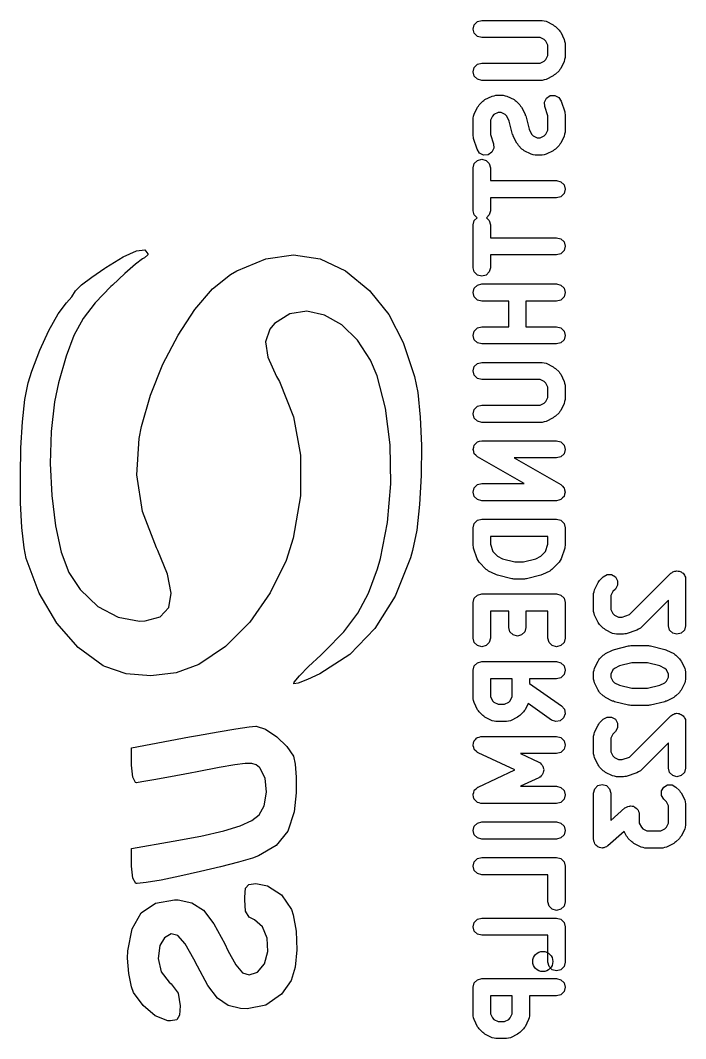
# Model space of a CAD drawing. Extents: x -1.35 to 1.47, y -0.86 to 0.86.
# Drawn here: x 1.013 to 1.468, y -0.226 to 0.471 of the extents above; entities that cross this region are included whole.
import ezdxf

# ---------------------------------------------------------------- set-up
doc = ezdxf.new("R2010")
doc.units = 0
doc.header["$MEASUREMENT"] = 0
doc.layers.add('BLACK', color=7, linetype='CONTINUOUS')

msp = doc.modelspace()

# ---------------------------------------------------------------- linework, layer by layer
at = {"layer": 'BLACK', "linetype": 'CONTINUOUS'}
for p, q in [((1.32241, 0.46475), (1.3232, 0.46771)), ((1.3232, 0.46771), (1.32537, 0.46987)), ((1.32537, 0.46987), (1.32832, 0.47066)), ((1.32832, 0.47066), (1.36975, 0.47066)), ((1.36975, 0.47066), (1.37106, 0.47031)), ((1.37106, 0.47031), (1.37239, 0.47004)), ((1.37239, 0.47004), (1.37727, 0.4676)), ((1.37727, 0.4676), (1.37798, 0.46697)), ((1.37798, 0.46697), (1.3788, 0.46649)), ((1.3232, 0.4618), (1.32241, 0.46475)), ((1.32537, 0.45964), (1.3232, 0.4618)), ((1.3788, 0.46649), (1.38124, 0.46406)), ((1.38124, 0.46406), (1.38171, 0.46323)), ((1.38171, 0.46323), (1.38235, 0.46252)), ((1.38235, 0.46252), (1.38478, 0.45765)), ((1.32832, 0.45885), (1.32537, 0.45964)), ((1.36836, 0.45885), (1.32832, 0.45885)), ((1.37113, 0.45746), (1.36836, 0.45885)), ((1.37221, 0.45638), (1.37113, 0.45746)), ((1.37359, 0.45361), (1.37221, 0.45638)), ((1.37359, 0.44665), (1.37359, 0.45361)), ((1.38478, 0.45765), (1.38505, 0.45632)), ((1.38505, 0.45632), (1.38541, 0.45501)), ((1.38541, 0.45501), (1.38541, 0.44526)), ((1.37221, 0.44388), (1.37359, 0.44665)), ((1.3232, 0.43846), (1.32537, 0.44062)), ((1.32537, 0.44062), (1.32832, 0.44141)), ((1.32832, 0.44141), (1.36836, 0.44141)), ((1.36836, 0.44141), (1.37113, 0.4428)), ((1.37113, 0.4428), (1.37221, 0.44388)), ((1.38478, 0.44262), (1.38235, 0.43774)), ((1.38505, 0.44394), (1.38478, 0.44262)), ((1.38541, 0.44526), (1.38505, 0.44394)), ((1.32241, 0.43551), (1.3232, 0.43846)), ((1.3232, 0.43256), (1.32241, 0.43551)), ((1.32537, 0.43039), (1.3232, 0.43256)), ((1.37727, 0.43266), (1.37239, 0.43023)), ((1.37798, 0.43329), (1.37727, 0.43266)), ((1.3788, 0.43377), (1.37798, 0.43329)), ((1.38124, 0.43621), (1.3788, 0.43377)), ((1.38171, 0.43703), (1.38124, 0.43621)), ((1.38235, 0.43774), (1.38171, 0.43703)), ((1.32832, 0.4296), (1.32537, 0.43039)), ((1.36975, 0.4296), (1.32832, 0.4296)), ((1.37106, 0.42995), (1.36975, 0.4296)), ((1.37239, 0.43023), (1.37106, 0.42995)), ((1.33055, 0.41642), (1.33543, 0.41885)), ((1.33543, 0.41885), (1.33676, 0.41913)), ((1.33676, 0.41913), (1.33807, 0.41948)), ((1.33807, 0.41948), (1.34294, 0.41948)), ((1.34294, 0.41948), (1.34425, 0.41913)), ((1.34425, 0.41913), (1.34558, 0.41885)), ((1.34558, 0.41885), (1.35046, 0.41642)), ((1.37264, 0.41749), (1.3752, 0.41918)), ((1.3752, 0.41918), (1.37825, 0.41936)), ((1.37825, 0.41936), (1.38098, 0.41799)), ((1.32304, 0.40647), (1.32547, 0.41134)), ((1.32547, 0.41134), (1.32611, 0.41205)), ((1.32611, 0.41205), (1.32658, 0.41287)), ((1.32658, 0.41287), (1.32902, 0.41531)), ((1.32902, 0.41531), (1.32984, 0.41579)), ((1.32984, 0.41579), (1.33055, 0.41642)), ((1.35046, 0.41642), (1.35117, 0.41579)), ((1.35117, 0.41579), (1.35199, 0.41531)), ((1.35199, 0.41531), (1.35443, 0.41287)), ((1.35443, 0.41287), (1.35491, 0.41205)), ((1.35491, 0.41205), (1.35554, 0.41134)), ((1.35554, 0.41134), (1.35797, 0.40647)), ((1.37128, 0.41476), (1.37264, 0.41749)), ((1.37146, 0.41171), (1.37128, 0.41476)), ((1.37359, 0.4053), (1.37146, 0.41171)), ((1.38098, 0.41799), (1.38267, 0.41544)), ((1.38267, 0.41544), (1.3851, 0.40813)), ((1.32241, 0.40382), (1.32276, 0.40514)), ((1.32276, 0.40514), (1.32304, 0.40647)), ((1.33561, 0.4052), (1.33422, 0.40243)), ((1.33669, 0.40628), (1.33561, 0.4052)), ((1.33946, 0.40767), (1.33669, 0.40628)), ((1.34155, 0.40767), (1.33946, 0.40767)), ((1.34432, 0.40628), (1.34155, 0.40767)), ((1.3454, 0.4052), (1.34432, 0.40628)), ((1.34712, 0.40176), (1.3454, 0.4052)), ((1.35797, 0.40647), (1.3581, 0.40583)), ((1.3581, 0.40583), (1.35842, 0.40526)), ((1.35842, 0.40526), (1.3607, 0.39614)), ((1.37359, 0.39547), (1.37359, 0.4053)), ((1.3851, 0.40813), (1.38516, 0.40718)), ((1.38516, 0.40718), (1.38541, 0.40626)), ((1.38541, 0.40626), (1.38541, 0.39408)), ((1.32241, 0.39164), (1.32241, 0.40382)), ((1.33422, 0.40243), (1.33422, 0.3926)), ((1.3494, 0.39264), (1.34712, 0.40176)), ((1.32266, 0.39072), (1.32241, 0.39164)), ((1.32272, 0.38977), (1.32266, 0.39072)), ((1.33422, 0.3926), (1.33636, 0.38619)), ((1.34972, 0.39207), (1.3494, 0.39264)), ((1.34985, 0.39143), (1.34972, 0.39207)), ((1.35228, 0.38656), (1.34985, 0.39143)), ((1.3607, 0.39614), (1.36242, 0.3927)), ((1.36242, 0.3927), (1.3635, 0.39162)), ((1.3635, 0.39162), (1.36627, 0.39023)), ((1.36627, 0.39023), (1.36836, 0.39023)), ((1.36836, 0.39023), (1.37113, 0.39162)), ((1.37113, 0.39162), (1.37221, 0.3927)), ((1.37221, 0.3927), (1.37359, 0.39547)), ((1.38478, 0.39143), (1.38235, 0.38656)), ((1.38505, 0.39276), (1.38478, 0.39143)), ((1.38541, 0.39408), (1.38505, 0.39276)), ((1.32515, 0.38246), (1.32272, 0.38977)), ((1.33636, 0.38619), (1.33654, 0.38314)), ((1.35291, 0.38585), (1.35228, 0.38656)), ((1.35339, 0.38503), (1.35291, 0.38585)), ((1.35583, 0.38259), (1.35339, 0.38503)), ((1.38124, 0.38503), (1.3788, 0.38259)), ((1.38171, 0.38585), (1.38124, 0.38503)), ((1.38235, 0.38656), (1.38171, 0.38585)), ((1.32684, 0.37991), (1.32515, 0.38246)), ((1.32957, 0.37854), (1.32684, 0.37991)), ((1.33262, 0.37872), (1.32957, 0.37854)), ((1.33517, 0.38041), (1.33262, 0.37872)), ((1.33654, 0.38314), (1.33517, 0.38041)), ((1.35665, 0.38211), (1.35583, 0.38259)), ((1.35736, 0.38148), (1.35665, 0.38211)), ((1.36224, 0.37905), (1.35736, 0.38148)), ((1.36357, 0.37877), (1.36224, 0.37905)), ((1.36488, 0.37842), (1.36357, 0.37877)), ((1.36975, 0.37842), (1.36488, 0.37842)), ((1.37106, 0.37877), (1.36975, 0.37842)), ((1.37239, 0.37905), (1.37106, 0.37877)), ((1.37727, 0.38148), (1.37239, 0.37905)), ((1.37798, 0.38211), (1.37727, 0.38148)), ((1.3788, 0.38259), (1.37798, 0.38211)), ((1.32241, 0.3697), (1.3232, 0.37266)), ((1.32241, 0.34046), (1.32241, 0.3697)), ((1.3232, 0.37266), (1.32537, 0.37482)), ((1.32537, 0.37482), (1.32832, 0.37561)), ((1.32832, 0.37561), (1.33127, 0.37482)), ((1.33127, 0.37482), (1.33343, 0.37266)), ((1.33343, 0.37266), (1.33422, 0.3697)), ((1.33422, 0.3697), (1.33422, 0.36099)), ((1.33422, 0.36099), (1.3795, 0.36099)), ((1.3795, 0.36099), (1.38245, 0.36019)), ((1.38245, 0.36019), (1.38461, 0.35803)), ((1.38461, 0.35803), (1.38541, 0.35508)), ((1.3795, 0.34918), (1.33422, 0.34918)), ((1.33422, 0.34918), (1.33422, 0.34046)), ((1.38245, 0.34997), (1.3795, 0.34918)), ((1.38461, 0.35213), (1.38245, 0.34997)), ((1.38541, 0.35508), (1.38461, 0.35213)), ((1.3232, 0.3375), (1.32241, 0.34046)), ((1.32513, 0.33558), (1.3232, 0.3375)), ((1.3232, 0.33366), (1.32513, 0.33558)), ((1.33343, 0.3375), (1.33151, 0.33558)), ((1.33151, 0.33558), (1.33343, 0.33366)), ((1.33422, 0.34046), (1.33343, 0.3375)), ((1.32241, 0.33071), (1.3232, 0.33366)), ((1.32241, 0.30146), (1.32241, 0.33071)), ((1.33343, 0.33366), (1.33422, 0.33071)), ((1.33422, 0.33071), (1.33422, 0.32199)), ((1.33422, 0.32199), (1.3795, 0.32199)), ((1.3795, 0.32199), (1.38245, 0.3212)), ((1.38245, 0.3212), (1.38461, 0.31904)), ((1.0921, 0.31288), (1.09786, 0.31365)), ((1.09786, 0.31365), (1.09988, 0.31098)), ((1.38461, 0.31904), (1.38541, 0.31609)), ((1.38541, 0.31609), (1.38461, 0.31313)), ((1.07117, 0.30163), (1.08305, 0.30883)), ((1.08305, 0.30883), (1.0921, 0.31288)), ((1.09622, 0.30752), (1.09141, 0.30378)), ((1.09757, 0.30822), (1.09622, 0.30752)), ((1.09982, 0.31033), (1.09757, 0.30822)), ((1.09988, 0.31098), (1.09982, 0.31033)), ((1.16084, 0.29927), (1.18059, 0.30745)), ((1.18059, 0.30745), (1.1996, 0.31017)), ((1.1996, 0.31017), (1.21782, 0.30741)), ((1.21782, 0.30741), (1.23522, 0.2992)), ((1.3795, 0.31018), (1.33422, 0.31018)), ((1.33422, 0.31018), (1.33422, 0.30146)), ((1.38245, 0.31097), (1.3795, 0.31018)), ((1.38461, 0.31313), (1.38245, 0.31097)), ((1.06153, 0.29493), (1.0704, 0.30112)), ((1.0704, 0.30112), (1.07117, 0.30163)), ((1.09141, 0.30378), (1.08422, 0.29752)), ((1.3232, 0.29851), (1.32241, 0.30146)), ((1.33422, 0.30146), (1.33343, 0.29851)), ((1.05462, 0.28963), (1.06153, 0.29493)), ((1.08422, 0.29752), (1.07563, 0.28957)), ((1.14424, 0.28701), (1.15643, 0.29675)), ((1.15643, 0.29675), (1.16084, 0.29927)), ((1.23522, 0.2992), (1.25178, 0.28553)), ((1.32537, 0.29635), (1.3232, 0.29851)), ((1.32832, 0.29556), (1.32537, 0.29635)), ((1.33127, 0.29635), (1.32832, 0.29556)), ((1.33343, 0.29851), (1.33127, 0.29635)), ((1.0505, 0.28558), (1.05085, 0.28613)), ((1.05085, 0.28613), (1.05462, 0.28963)), ((1.07451, 0.28851), (1.0638, 0.27743)), ((1.07563, 0.28957), (1.07451, 0.28851)), ((1.13209, 0.27282), (1.14424, 0.28701)), ((1.32241, 0.2844), (1.3232, 0.28736)), ((1.3232, 0.28736), (1.32537, 0.28952)), ((1.32537, 0.28952), (1.32832, 0.29031)), ((1.32832, 0.29031), (1.3795, 0.29031)), ((1.3795, 0.29031), (1.38245, 0.28952)), ((1.38245, 0.28952), (1.38461, 0.28736)), ((1.38461, 0.28736), (1.38541, 0.2844)), ((1.0442, 0.2774), (1.04789, 0.28155)), ((1.04789, 0.28155), (1.0505, 0.28558)), ((1.25178, 0.28553), (1.25229, 0.28501)), ((1.25229, 0.28501), (1.26474, 0.26934)), ((1.3232, 0.28145), (1.32241, 0.2844)), ((1.32537, 0.27929), (1.3232, 0.28145)), ((1.32832, 0.2785), (1.32537, 0.27929)), ((1.38245, 0.27929), (1.3795, 0.2785)), ((1.38461, 0.28145), (1.38245, 0.27929)), ((1.38541, 0.2844), (1.38461, 0.28145)), ((1.03851, 0.26987), (1.0442, 0.2774)), ((1.0638, 0.27743), (1.05568, 0.26678)), ((1.12055, 0.25524), (1.13209, 0.27282)), ((1.20874, 0.27173), (1.19712, 0.26994)), ((1.2208, 0.26907), (1.20874, 0.27173)), ((1.34679, 0.2785), (1.32832, 0.2785)), ((1.34679, 0.26106), (1.34679, 0.2785)), ((1.3795, 0.2785), (1.3586, 0.2785)), ((1.3586, 0.2785), (1.3586, 0.26106)), ((1.03217, 0.25854), (1.03851, 0.26987)), ((1.05568, 0.26678), (1.04934, 0.25507)), ((1.19712, 0.26994), (1.18666, 0.26334)), ((1.23256, 0.26234), (1.2208, 0.26907)), ((1.26474, 0.26934), (1.2746, 0.25037)), ((1.02592, 0.24497), (1.03217, 0.25854)), ((1.1833, 0.2594), (1.18039, 0.25082)), ((1.18666, 0.26334), (1.1833, 0.2594)), ((1.24329, 0.25191), (1.23256, 0.26234)), ((1.32241, 0.25516), (1.3232, 0.25811)), ((1.3232, 0.25811), (1.32537, 0.26027)), ((1.32537, 0.26027), (1.32832, 0.26106)), ((1.32832, 0.26106), (1.34679, 0.26106)), ((1.3586, 0.26106), (1.3795, 0.26106)), ((1.3795, 0.26106), (1.38245, 0.26027)), ((1.38245, 0.26027), (1.38461, 0.25811)), ((1.38461, 0.25811), (1.38541, 0.25516)), ((1.04934, 0.25507), (1.04395, 0.24083)), ((1.11022, 0.23534), (1.12055, 0.25524)), ((1.18039, 0.25082), (1.18196, 0.24023)), ((1.25226, 0.23815), (1.24329, 0.25191)), ((1.3232, 0.2522), (1.32241, 0.25516)), ((1.32537, 0.25004), (1.3232, 0.2522)), ((1.38461, 0.2522), (1.38245, 0.25004)), ((1.38541, 0.25516), (1.38461, 0.2522)), ((1.0205, 0.23071), (1.02592, 0.24497)), ((1.2746, 0.25037), (1.2824, 0.22711)), ((1.32832, 0.24925), (1.32537, 0.25004)), ((1.35269, 0.24925), (1.32832, 0.24925)), ((1.3795, 0.24925), (1.35269, 0.24925)), ((1.38245, 0.25004), (1.3795, 0.24925)), ((1.04395, 0.24083), (1.03871, 0.22258)), ((1.18196, 0.24023), (1.18802, 0.22706)), ((1.25689, 0.22738), (1.25226, 0.23815)), ((1.01799, 0.22258), (1.0205, 0.23071)), ((1.10168, 0.21416), (1.11022, 0.23534)), ((1.32241, 0.23078), (1.3232, 0.23374)), ((1.3232, 0.22783), (1.32241, 0.23078)), ((1.3232, 0.23374), (1.32537, 0.2359)), ((1.32537, 0.2359), (1.32832, 0.23669)), ((1.32832, 0.23669), (1.36975, 0.23669)), ((1.36975, 0.23669), (1.37106, 0.23634)), ((1.37106, 0.23634), (1.37239, 0.23607)), ((1.37239, 0.23607), (1.37727, 0.23363)), ((1.37727, 0.23363), (1.37798, 0.233)), ((1.37798, 0.233), (1.3788, 0.23252)), ((1.3788, 0.23252), (1.38124, 0.23009)), ((1.38124, 0.23009), (1.38171, 0.22926)), ((1.18802, 0.22706), (1.18992, 0.22359)), ((1.18992, 0.22359), (1.19955, 0.19944)), ((1.26257, 0.20536), (1.25689, 0.22738)), ((1.2824, 0.22711), (1.28457, 0.21601)), ((1.32537, 0.22567), (1.3232, 0.22783)), ((1.32832, 0.22488), (1.32537, 0.22567)), ((1.36836, 0.22488), (1.32832, 0.22488)), ((1.37113, 0.22349), (1.36836, 0.22488)), ((1.37221, 0.22241), (1.37113, 0.22349)), ((1.38171, 0.22926), (1.38235, 0.22855)), ((1.38235, 0.22855), (1.38478, 0.22368)), ((1.38478, 0.22368), (1.38505, 0.22235)), ((1.01578, 0.21118), (1.01799, 0.22258)), ((1.03871, 0.22258), (1.03604, 0.20977)), ((1.28457, 0.21601), (1.28626, 0.19913)), ((1.37359, 0.21964), (1.37221, 0.22241)), ((1.37359, 0.21268), (1.37359, 0.21964)), ((1.38505, 0.22235), (1.38541, 0.22104)), ((1.38541, 0.22104), (1.38541, 0.21129)), ((1.01416, 0.19589), (1.01578, 0.21118)), ((1.03604, 0.20977), (1.03376, 0.1894)), ((1.09553, 0.19276), (1.10168, 0.21416)), ((1.37113, 0.20883), (1.37221, 0.20991)), ((1.37221, 0.20991), (1.37359, 0.21268)), ((1.38505, 0.20997), (1.38478, 0.20864)), ((1.38541, 0.21129), (1.38505, 0.20997)), ((1.26564, 0.18017), (1.26257, 0.20536)), ((1.32241, 0.20154), (1.3232, 0.20449)), ((1.3232, 0.20449), (1.32537, 0.20665)), ((1.32537, 0.20665), (1.32832, 0.20744)), ((1.32832, 0.20744), (1.36836, 0.20744)), ((1.36836, 0.20744), (1.37113, 0.20883)), ((1.38124, 0.20224), (1.3788, 0.1998)), ((1.38171, 0.20306), (1.38124, 0.20224)), ((1.38235, 0.20377), (1.38171, 0.20306)), ((1.38478, 0.20864), (1.38235, 0.20377)), ((1.01313, 0.1781), (1.01416, 0.19589)), ((1.19955, 0.19944), (1.20438, 0.17313)), ((1.28626, 0.19913), (1.28703, 0.1797)), ((1.3232, 0.19859), (1.32241, 0.20154)), ((1.32537, 0.19642), (1.3232, 0.19859)), ((1.32832, 0.19563), (1.32537, 0.19642)), ((1.36975, 0.19563), (1.32832, 0.19563)), ((1.37106, 0.19598), (1.36975, 0.19563)), ((1.37239, 0.19626), (1.37106, 0.19598)), ((1.37727, 0.19869), (1.37239, 0.19626)), ((1.37798, 0.19932), (1.37727, 0.19869)), ((1.3788, 0.1998), (1.37798, 0.19932)), ((1.03376, 0.1894), (1.03316, 0.16756)), ((1.0939, 0.18457), (1.09553, 0.19276)), ((1.09236, 0.15963), (1.0939, 0.18457)), ((1.3232, 0.18012), (1.32428, 0.18119)), ((1.32428, 0.18119), (1.32534, 0.18227)), ((1.32534, 0.18227), (1.32536, 0.18227)), ((1.32536, 0.18227), (1.32537, 0.18228)), ((1.32537, 0.18228), (1.32683, 0.18267)), ((1.32683, 0.18267), (1.32829, 0.18307)), ((1.32829, 0.18307), (1.32831, 0.18307)), ((1.32831, 0.18307), (1.32832, 0.18307)), ((1.32832, 0.18307), (1.3795, 0.18307)), ((1.3795, 0.18307), (1.38245, 0.18228)), ((1.38245, 0.18228), (1.38461, 0.18012)), ((1.01271, 0.15921), (1.01313, 0.1781)), ((1.26609, 0.15349), (1.26564, 0.18017)), ((1.28703, 0.1797), (1.28687, 0.1593)), ((1.32241, 0.17716), (1.32281, 0.17863)), ((1.32242, 0.17715), (1.32241, 0.17716)), ((1.32241, 0.17714), (1.32242, 0.17715)), ((1.32281, 0.17567), (1.32241, 0.17714)), ((1.32281, 0.17863), (1.32319, 0.1801)), ((1.3232, 0.17421), (1.32281, 0.17567)), ((1.32319, 0.1801), (1.3232, 0.1801)), ((1.3232, 0.1801), (1.3232, 0.18012)), ((1.32321, 0.1742), (1.3232, 0.17421)), ((1.32322, 0.17419), (1.32321, 0.1742)), ((1.32429, 0.17312), (1.32322, 0.17419)), ((1.38461, 0.17421), (1.38245, 0.17205)), ((1.38461, 0.18012), (1.38541, 0.17716)), ((1.38541, 0.17716), (1.38461, 0.17421)), ((1.03316, 0.16756), (1.03415, 0.14562)), ((1.20438, 0.17313), (1.20434, 0.14525)), ((1.32537, 0.17205), (1.32429, 0.17312)), ((1.32538, 0.17205), (1.32537, 0.17205)), ((1.32539, 0.17204), (1.32538, 0.17205)), ((1.35726, 0.15382), (1.32539, 0.17204)), ((1.3795, 0.17126), (1.35056, 0.17126)), ((1.35056, 0.17126), (1.38243, 0.15305)), ((1.38245, 0.17205), (1.3795, 0.17126)), ((1.01291, 0.1406), (1.01271, 0.15921)), ((1.09632, 0.13472), (1.09236, 0.15963)), ((1.26391, 0.12703), (1.26609, 0.15349)), ((1.28687, 0.1593), (1.28581, 0.13949)), ((1.32537, 0.15303), (1.32832, 0.15382)), ((1.32832, 0.15382), (1.35726, 0.15382)), ((1.32241, 0.14792), (1.3232, 0.15087)), ((1.3232, 0.14497), (1.32241, 0.14792)), ((1.3232, 0.15087), (1.32537, 0.15303)), ((1.38243, 0.15305), (1.38244, 0.15304)), ((1.38244, 0.15304), (1.38245, 0.15303)), ((1.38245, 0.15303), (1.38352, 0.15196)), ((1.38352, 0.15196), (1.3846, 0.1509)), ((1.3846, 0.1509), (1.3846, 0.15088)), ((1.3846, 0.15088), (1.38461, 0.15087)), ((1.38461, 0.15087), (1.38501, 0.1494)), ((1.38501, 0.14645), (1.38463, 0.14499)), ((1.38501, 0.1494), (1.38541, 0.14794)), ((1.38541, 0.14792), (1.38501, 0.14645)), ((1.38541, 0.14794), (1.3854, 0.14793)), ((1.3854, 0.14793), (1.38541, 0.14792)), ((1.01375, 0.12367), (1.01291, 0.1406)), ((1.03415, 0.14562), (1.03667, 0.12494)), ((1.20434, 0.14525), (1.19938, 0.11642)), ((1.28581, 0.13949), (1.28388, 0.12185)), ((1.32537, 0.1428), (1.3232, 0.14497)), ((1.32832, 0.14201), (1.32537, 0.1428)), ((1.3795, 0.14201), (1.32832, 0.14201)), ((1.37951, 0.14202), (1.3795, 0.14201)), ((1.37953, 0.14201), (1.37951, 0.14202)), ((1.38098, 0.14241), (1.37953, 0.14201)), ((1.38245, 0.1428), (1.38098, 0.14241)), ((1.38246, 0.14281), (1.38245, 0.1428)), ((1.38248, 0.14282), (1.38246, 0.14281)), ((1.38354, 0.14389), (1.38248, 0.14282)), ((1.38461, 0.14497), (1.38354, 0.14389)), ((1.38462, 0.14498), (1.38461, 0.14497)), ((1.38463, 0.14499), (1.38462, 0.14498)), ((1.10578, 0.10979), (1.09632, 0.13472)), ((1.25911, 0.10246), (1.26391, 0.12703)), ((1.32241, 0.12355), (1.3232, 0.1265)), ((1.3232, 0.1265), (1.32537, 0.12866)), ((1.32537, 0.12866), (1.32832, 0.12945)), ((1.32832, 0.12945), (1.3795, 0.12945)), ((1.3795, 0.12945), (1.38245, 0.12866)), ((1.38245, 0.12866), (1.38461, 0.1265)), ((1.38461, 0.1265), (1.38541, 0.12355)), ((1.01524, 0.10981), (1.01375, 0.12367)), ((1.03667, 0.12494), (1.04063, 0.10689)), ((1.28388, 0.12185), (1.28107, 0.10794)), ((1.32241, 0.11136), (1.32241, 0.12355)), ((1.38541, 0.12355), (1.38541, 0.11136)), ((1.19938, 0.11642), (1.19447, 0.10115)), ((1.37359, 0.11764), (1.33422, 0.11764)), ((1.33422, 0.11764), (1.33422, 0.11232)), ((1.33422, 0.11232), (1.33592, 0.10724)), ((1.3719, 0.10724), (1.37359, 0.11232)), ((1.37359, 0.11232), (1.37359, 0.11764)), ((1.01676, 0.10242), (1.01524, 0.10981)), ((1.04063, 0.10689), (1.04596, 0.09285)), ((1.1067, 0.10794), (1.10578, 0.10979)), ((1.11347, 0.09182), (1.1067, 0.10794)), ((1.28107, 0.10794), (1.27962, 0.10301)), ((1.32266, 0.11044), (1.32241, 0.11136)), ((1.32272, 0.10949), (1.32266, 0.11044)), ((1.32515, 0.10218), (1.32272, 0.10949)), ((1.33592, 0.10724), (1.33913, 0.10403)), ((1.36869, 0.10403), (1.3719, 0.10724)), ((1.3851, 0.10949), (1.38267, 0.10218)), ((1.38516, 0.11044), (1.3851, 0.10949)), ((1.38541, 0.11136), (1.38516, 0.11044)), ((1.02556, 0.07886), (1.01676, 0.10242)), ((1.19447, 0.10115), (1.18369, 0.07895)), ((1.25709, 0.09551), (1.25911, 0.10246)), ((1.27962, 0.10301), (1.26914, 0.07662)), ((1.3259, 0.10105), (1.32515, 0.10218)), ((1.32658, 0.09987), (1.3259, 0.10105)), ((1.33145, 0.095), (1.32658, 0.09987)), ((1.33913, 0.10403), (1.34257, 0.10231)), ((1.34257, 0.10231), (1.35098, 0.10021)), ((1.35098, 0.10021), (1.35684, 0.10021)), ((1.35684, 0.10021), (1.36525, 0.10231)), ((1.36525, 0.10231), (1.36869, 0.10403)), ((1.38124, 0.09987), (1.37636, 0.095)), ((1.38192, 0.10105), (1.38124, 0.09987)), ((1.38267, 0.10218), (1.38192, 0.10105)), ((1.04596, 0.09285), (1.05355, 0.08123)), ((1.11596, 0.07882), (1.11347, 0.09182)), ((1.25096, 0.0788), (1.25709, 0.09551)), ((1.33228, 0.09452), (1.33145, 0.095)), ((1.33299, 0.09389), (1.33228, 0.09452)), ((1.33786, 0.09146), (1.33299, 0.09389)), ((1.3385, 0.09133), (1.33786, 0.09146)), ((1.33907, 0.09101), (1.3385, 0.09133)), ((1.34882, 0.08857), (1.33907, 0.09101)), ((1.36875, 0.09101), (1.359, 0.08857)), ((1.36932, 0.09133), (1.36875, 0.09101)), ((1.36996, 0.09146), (1.36932, 0.09133)), ((1.37483, 0.09389), (1.36996, 0.09146)), ((1.37554, 0.09452), (1.37483, 0.09389)), ((1.37636, 0.095), (1.37554, 0.09452)), ((1.41142, 0.08995), (1.41407, 0.09147)), ((1.41407, 0.09147), (1.41712, 0.09147)), ((1.41712, 0.09147), (1.41977, 0.08995)), ((1.42947, 0.06412), (1.45773, 0.09238)), ((1.45773, 0.09238), (1.4584, 0.09277)), ((1.4584, 0.09277), (1.45895, 0.09332)), ((1.45895, 0.09332), (1.4597, 0.09352)), ((1.4597, 0.09352), (1.46037, 0.09391)), ((1.46037, 0.09391), (1.46115, 0.09391)), ((1.46115, 0.09391), (1.4619, 0.09411)), ((1.4619, 0.09411), (1.46265, 0.09391)), ((1.46265, 0.09391), (1.46343, 0.09391)), ((1.46343, 0.09391), (1.4641, 0.09352)), ((1.4641, 0.09352), (1.46485, 0.09332)), ((1.46485, 0.09332), (1.4654, 0.09277)), ((1.4654, 0.09277), (1.46608, 0.09238)), ((1.46608, 0.09238), (1.46647, 0.09171)), ((1.46647, 0.09171), (1.46702, 0.09116)), ((1.46702, 0.09116), (1.46722, 0.09041)), ((1.34955, 0.08858), (1.34882, 0.08857)), ((1.35025, 0.0884), (1.34955, 0.08858)), ((1.35757, 0.0884), (1.35025, 0.0884)), ((1.35827, 0.08858), (1.35757, 0.0884)), ((1.359, 0.08857), (1.35827, 0.08858)), ((1.40544, 0.0811), (1.40788, 0.08597)), ((1.40788, 0.08597), (1.40851, 0.08669)), ((1.40851, 0.08669), (1.40898, 0.08751)), ((1.40898, 0.08751), (1.41142, 0.08995)), ((1.41977, 0.08995), (1.4213, 0.0873)), ((1.4213, 0.08424), (1.41977, 0.08159)), ((1.4213, 0.0873), (1.4213, 0.08424)), ((1.46722, 0.09041), (1.46761, 0.08974)), ((1.46761, 0.08974), (1.46761, 0.08896)), ((1.46761, 0.08896), (1.46781, 0.08821)), ((1.46781, 0.08821), (1.46781, 0.05652)), ((1.0376, 0.0583), (1.02556, 0.07886)), ((1.05355, 0.08123), (1.06561, 0.06969)), ((1.11421, 0.06905), (1.11596, 0.07882)), ((1.18369, 0.07895), (1.16962, 0.05896)), ((1.24366, 0.06498), (1.25096, 0.0788)), ((1.3232, 0.07532), (1.32537, 0.07748)), ((1.32537, 0.07748), (1.32832, 0.07827)), ((1.32832, 0.07827), (1.3795, 0.07827)), ((1.3795, 0.07827), (1.38245, 0.07748)), ((1.38245, 0.07748), (1.38461, 0.07532)), ((1.40482, 0.07846), (1.40517, 0.07977)), ((1.40482, 0.06627), (1.40482, 0.07846)), ((1.40517, 0.07977), (1.40544, 0.0811)), ((1.41801, 0.07984), (1.41663, 0.07706)), ((1.41663, 0.07706), (1.41663, 0.06767)), ((1.41977, 0.08159), (1.41801, 0.07984)), ((1.06561, 0.06969), (1.07951, 0.06224)), ((1.26914, 0.07662), (1.2553, 0.05457)), ((1.32241, 0.07237), (1.3232, 0.07532)), ((1.32241, 0.04799), (1.32241, 0.07237)), ((1.38461, 0.07532), (1.38541, 0.07237)), ((1.38541, 0.07237), (1.38541, 0.04799)), ((1.456, 0.07395), (1.43683, 0.05479)), ((1.456, 0.05652), (1.456, 0.07395)), ((1.10825, 0.06266), (1.11421, 0.06905)), ((1.23404, 0.05229), (1.24366, 0.06498)), ((1.34679, 0.06646), (1.33422, 0.06646)), ((1.33422, 0.06646), (1.33422, 0.04799)), ((1.34679, 0.05531), (1.34679, 0.06646)), ((1.37359, 0.06646), (1.3586, 0.06646)), ((1.3586, 0.06646), (1.3586, 0.05531)), ((1.37359, 0.04799), (1.37359, 0.06646)), ((1.40517, 0.06496), (1.40482, 0.06627)), ((1.40544, 0.06363), (1.40517, 0.06496)), ((1.40788, 0.05876), (1.40544, 0.06363)), ((1.41663, 0.06767), (1.41801, 0.0649)), ((1.41801, 0.0649), (1.41909, 0.06381)), ((1.41909, 0.06381), (1.42186, 0.06243)), ((1.42439, 0.06243), (1.42947, 0.06412)), ((1.05236, 0.04149), (1.0376, 0.0583)), ((1.07951, 0.06224), (1.09422, 0.0596)), ((1.09422, 0.0596), (1.09811, 0.05977)), ((1.09811, 0.05977), (1.10825, 0.06266)), ((1.16962, 0.05896), (1.15306, 0.04224)), ((1.40851, 0.05805), (1.40788, 0.05876)), ((1.40898, 0.05722), (1.40851, 0.05805)), ((1.41142, 0.05479), (1.40898, 0.05722)), ((1.42186, 0.06243), (1.42439, 0.06243)), ((1.45679, 0.05357), (1.456, 0.05652)), ((1.46781, 0.05652), (1.46702, 0.05357)), ((1.22095, 0.03899), (1.23404, 0.05229)), ((1.2553, 0.05457), (1.23812, 0.03688)), ((1.34758, 0.05235), (1.34679, 0.05531)), ((1.34974, 0.05019), (1.34758, 0.05235)), ((1.35269, 0.0494), (1.34974, 0.05019)), ((1.35564, 0.05019), (1.35269, 0.0494)), ((1.35781, 0.05235), (1.35564, 0.05019)), ((1.3586, 0.05531), (1.35781, 0.05235)), ((1.41224, 0.05431), (1.41142, 0.05479)), ((1.41295, 0.05368), (1.41224, 0.05431)), ((1.41783, 0.05124), (1.41295, 0.05368)), ((1.41916, 0.05097), (1.41783, 0.05124)), ((1.42047, 0.05062), (1.41916, 0.05097)), ((1.42534, 0.05062), (1.42047, 0.05062)), ((1.42626, 0.05086), (1.42534, 0.05062)), ((1.42721, 0.05092), (1.42626, 0.05086)), ((1.43452, 0.05336), (1.42721, 0.05092)), ((1.43566, 0.05411), (1.43452, 0.05336)), ((1.43683, 0.05479), (1.43566, 0.05411)), ((1.45895, 0.05141), (1.45679, 0.05357)), ((1.4619, 0.05062), (1.45895, 0.05141)), ((1.46485, 0.05141), (1.4619, 0.05062)), ((1.46702, 0.05357), (1.46485, 0.05141)), ((1.15306, 0.04224), (1.13483, 0.0299)), ((1.3232, 0.04504), (1.32241, 0.04799)), ((1.32537, 0.04288), (1.3232, 0.04504)), ((1.32832, 0.04209), (1.32537, 0.04288)), ((1.33127, 0.04288), (1.32832, 0.04209)), ((1.33343, 0.04504), (1.33127, 0.04288)), ((1.33422, 0.04799), (1.33343, 0.04504)), ((1.37439, 0.04504), (1.37359, 0.04799)), ((1.37655, 0.04288), (1.37439, 0.04504)), ((1.3795, 0.04209), (1.37655, 0.04288)), ((1.38245, 0.04288), (1.3795, 0.04209)), ((1.38461, 0.04504), (1.38245, 0.04288)), ((1.38541, 0.04799), (1.38461, 0.04504)), ((1.41904, 0.04032), (1.42879, 0.04276)), ((1.42879, 0.04276), (1.42951, 0.04274)), ((1.42951, 0.04274), (1.43022, 0.04293)), ((1.43022, 0.04293), (1.4424, 0.04293)), ((1.4424, 0.04293), (1.44311, 0.04274)), ((1.44311, 0.04274), (1.44384, 0.04276)), ((1.44384, 0.04276), (1.45359, 0.04032)), ((1.06927, 0.02916), (1.05236, 0.04149)), ((1.20987, 0.02859), (1.21818, 0.03643)), ((1.23812, 0.03688), (1.21763, 0.0236)), ((1.21818, 0.03643), (1.22095, 0.03899)), ((1.40898, 0.03389), (1.41142, 0.03633)), ((1.41142, 0.03633), (1.41224, 0.0368)), ((1.41224, 0.0368), (1.41295, 0.03743)), ((1.41295, 0.03743), (1.41783, 0.03987)), ((1.41783, 0.03987), (1.41847, 0.04)), ((1.41847, 0.04), (1.41904, 0.04032)), ((1.45359, 0.04032), (1.45416, 0.04)), ((1.45416, 0.04), (1.45479, 0.03987)), ((1.45479, 0.03987), (1.45967, 0.03743)), ((1.45967, 0.03743), (1.46038, 0.0368)), ((1.46038, 0.0368), (1.4612, 0.03633)), ((1.4612, 0.03633), (1.46364, 0.03389)), ((1.07052, 0.02849), (1.06927, 0.02916)), ((1.08517, 0.0235), (1.07052, 0.02849)), ((1.13483, 0.0299), (1.11927, 0.02426)), ((1.20358, 0.02213), (1.20987, 0.02859)), ((1.32241, 0.02606), (1.3232, 0.02901)), ((1.3232, 0.02901), (1.32537, 0.03117)), ((1.32537, 0.03117), (1.32832, 0.03196)), ((1.32832, 0.03196), (1.3795, 0.03196)), ((1.3795, 0.03196), (1.38245, 0.03117)), ((1.38245, 0.03117), (1.38461, 0.02901)), ((1.38461, 0.02901), (1.38541, 0.02606)), ((1.40544, 0.02748), (1.40788, 0.03236)), ((1.40788, 0.03236), (1.40851, 0.03307)), ((1.40851, 0.03307), (1.40898, 0.03389)), ((1.42253, 0.02902), (1.41909, 0.0273)), ((1.43095, 0.03112), (1.42253, 0.02902)), ((1.44168, 0.03112), (1.43095, 0.03112)), ((1.45009, 0.02902), (1.44168, 0.03112)), ((1.45353, 0.0273), (1.45009, 0.02902)), ((1.46364, 0.03389), (1.46412, 0.03307)), ((1.46412, 0.03307), (1.46475, 0.03236)), ((1.46475, 0.03236), (1.46718, 0.02748)), ((1.10206, 0.0221), (1.08517, 0.0235)), ((1.11927, 0.02426), (1.10206, 0.0221)), ((1.20011, 0.01793), (1.20358, 0.02213)), ((1.21763, 0.0236), (1.20922, 0.01969)), ((1.32241, 0.00656), (1.32241, 0.02606)), ((1.38245, 0.02094), (1.3795, 0.02015)), ((1.38461, 0.02311), (1.38245, 0.02094)), ((1.38541, 0.02606), (1.38461, 0.02311)), ((1.40482, 0.02484), (1.40517, 0.02615)), ((1.40482, 0.01997), (1.40482, 0.02484)), ((1.40517, 0.02615), (1.40544, 0.02748)), ((1.41801, 0.02622), (1.41663, 0.02345)), ((1.41663, 0.02345), (1.41663, 0.02136)), ((1.41663, 0.02136), (1.41801, 0.01859)), ((1.41909, 0.0273), (1.41801, 0.02622)), ((1.45461, 0.02622), (1.45353, 0.0273)), ((1.456, 0.02345), (1.45461, 0.02622)), ((1.45461, 0.01859), (1.456, 0.02136)), ((1.456, 0.02136), (1.456, 0.02345)), ((1.46718, 0.02748), (1.46746, 0.02615)), ((1.46746, 0.02615), (1.46781, 0.02484)), ((1.46781, 0.02484), (1.46781, 0.01997)), ((1.19974, 0.01683), (1.20011, 0.01793)), ((1.20274, 0.01724), (1.19974, 0.01683)), ((1.20922, 0.01969), (1.20274, 0.01724)), ((1.34922, 0.02015), (1.33422, 0.02015)), ((1.33422, 0.02015), (1.33422, 0.00796)), ((1.34922, 0.00796), (1.34922, 0.02015)), ((1.3795, 0.02015), (1.36103, 0.02015)), ((1.36103, 0.02015), (1.36103, 0.01695)), ((1.36103, 0.01695), (1.38289, 0.00165)), ((1.40517, 0.01866), (1.40482, 0.01997)), ((1.40544, 0.01733), (1.40517, 0.01866)), ((1.40788, 0.01245), (1.40544, 0.01733)), ((1.41801, 0.01859), (1.41909, 0.01751)), ((1.41909, 0.01751), (1.42253, 0.01579)), ((1.42253, 0.01579), (1.43095, 0.01369)), ((1.44168, 0.01369), (1.45009, 0.01579)), ((1.45009, 0.01579), (1.45353, 0.01751)), ((1.45353, 0.01751), (1.45461, 0.01859)), ((1.46718, 0.01733), (1.46475, 0.01245)), ((1.46746, 0.01865), (1.46718, 0.01733)), ((1.46781, 0.01997), (1.46746, 0.01865)), ((1.33422, 0.00796), (1.33561, 0.00519)), ((1.34784, 0.00519), (1.34922, 0.00796)), ((1.40851, 0.01174), (1.40788, 0.01245)), ((1.40898, 0.01092), (1.40851, 0.01174)), ((1.41142, 0.00848), (1.40898, 0.01092)), ((1.41224, 0.008), (1.41142, 0.00848)), ((1.41295, 0.00737), (1.41224, 0.008)), ((1.41783, 0.00494), (1.41295, 0.00737)), ((1.43095, 0.01369), (1.44168, 0.01369)), ((1.45967, 0.00737), (1.45479, 0.00494)), ((1.46038, 0.008), (1.45967, 0.00737)), ((1.4612, 0.00848), (1.46038, 0.008)), ((1.46364, 0.01092), (1.4612, 0.00848)), ((1.46412, 0.01174), (1.46364, 0.01092)), ((1.46475, 0.01245), (1.46412, 0.01174)), ((1.32276, 0.00525), (1.32241, 0.00656)), ((1.32304, 0.00392), (1.32276, 0.00525)), ((1.32547, -0.00095), (1.32304, 0.00392)), ((1.33561, 0.00519), (1.33669, 0.0041)), ((1.33669, 0.0041), (1.33946, 0.00272)), ((1.33946, 0.00272), (1.34399, 0.00272)), ((1.34399, 0.00272), (1.34676, 0.0041)), ((1.34676, 0.0041), (1.34784, 0.00519)), ((1.36006, 0.00321), (1.35797, -0.00095)), ((1.37611, -0.00803), (1.36006, 0.00321)), ((1.38289, 0.00165), (1.38485, -0.00069)), ((1.41847, 0.0048), (1.41783, 0.00494)), ((1.41904, 0.00449), (1.41847, 0.0048)), ((1.42879, 0.00205), (1.41904, 0.00449)), ((1.42951, 0.00206), (1.42879, 0.00205)), ((1.43022, 0.00187), (1.42951, 0.00206)), ((1.4424, 0.00187), (1.43022, 0.00187)), ((1.44311, 0.00206), (1.4424, 0.00187)), ((1.44384, 0.00205), (1.44311, 0.00206)), ((1.45359, 0.00449), (1.44384, 0.00205)), ((1.45416, 0.0048), (1.45359, 0.00449)), ((1.45479, 0.00494), (1.45416, 0.0048)), ((1.32611, -0.00167), (1.32547, -0.00095)), ((1.32658, -0.00249), (1.32611, -0.00167)), ((1.32902, -0.00493), (1.32658, -0.00249)), ((1.32984, -0.0054), (1.32902, -0.00493)), ((1.33055, -0.00603), (1.32984, -0.0054)), ((1.33543, -0.00847), (1.33055, -0.00603)), ((1.35289, -0.00603), (1.34802, -0.00847)), ((1.35361, -0.0054), (1.35289, -0.00603)), ((1.35443, -0.00493), (1.35361, -0.0054)), ((1.35687, -0.00249), (1.35443, -0.00493)), ((1.35734, -0.00167), (1.35687, -0.00249)), ((1.35797, -0.00095), (1.35734, -0.00167)), ((1.38434, -0.00657), (1.382, -0.00854)), ((1.38538, -0.0037), (1.38434, -0.00657)), ((1.38485, -0.00069), (1.38538, -0.0037)), ((1.41142, -0.00754), (1.41407, -0.00601)), ((1.41407, -0.00601), (1.41712, -0.00601)), ((1.41712, -0.00601), (1.41977, -0.00754)), ((1.42947, -0.03336), (1.45773, -0.0051)), ((1.45773, -0.0051), (1.4584, -0.00472)), ((1.4584, -0.00472), (1.45895, -0.00417)), ((1.45895, -0.00417), (1.4597, -0.00396)), ((1.4597, -0.00396), (1.46037, -0.00358)), ((1.46037, -0.00358), (1.46115, -0.00358)), ((1.46115, -0.00358), (1.4619, -0.00337)), ((1.4619, -0.00337), (1.46265, -0.00358)), ((1.46265, -0.00358), (1.46343, -0.00358)), ((1.46343, -0.00358), (1.4641, -0.00396)), ((1.4641, -0.00396), (1.46485, -0.00417)), ((1.46485, -0.00417), (1.4654, -0.00472)), ((1.4654, -0.00472), (1.46608, -0.0051)), ((1.46608, -0.0051), (1.46647, -0.00578)), ((1.46647, -0.00578), (1.46702, -0.00633)), ((1.46702, -0.00633), (1.46722, -0.00708)), ((1.16015, -0.01407), (1.16913, -0.01272)), ((1.16913, -0.01272), (1.17382, -0.01222)), ((1.17382, -0.01222), (1.17403, -0.01223)), ((1.17403, -0.01223), (1.18043, -0.01439)), ((1.33676, -0.00874), (1.33543, -0.00847)), ((1.33807, -0.00909), (1.33676, -0.00874)), ((1.34538, -0.00909), (1.33807, -0.00909)), ((1.34669, -0.00874), (1.34538, -0.00909)), ((1.34802, -0.00847), (1.34669, -0.00874)), ((1.37899, -0.00907), (1.37611, -0.00803)), ((1.382, -0.00854), (1.37899, -0.00907)), ((1.40544, -0.01639), (1.40788, -0.01151)), ((1.40788, -0.01151), (1.40851, -0.0108)), ((1.40851, -0.0108), (1.40898, -0.00998)), ((1.40898, -0.00998), (1.41142, -0.00754)), ((1.41977, -0.00754), (1.4213, -0.01019)), ((1.4213, -0.01325), (1.41977, -0.01589)), ((1.4213, -0.01019), (1.4213, -0.01325)), ((1.46722, -0.00708), (1.46761, -0.00775)), ((1.46761, -0.00775), (1.46761, -0.00853)), ((1.46761, -0.00853), (1.46781, -0.00928)), ((1.46781, -0.00928), (1.46781, -0.04096)), ((1.08883, -0.02704), (1.12845, -0.01963)), ((1.12845, -0.01963), (1.13393, -0.01862)), ((1.13393, -0.01862), (1.14804, -0.0161)), ((1.14804, -0.0161), (1.16015, -0.01407)), ((1.18043, -0.01439), (1.18807, -0.01952)), ((1.18807, -0.01952), (1.19507, -0.02612)), ((1.32411, -0.02126), (1.32493, -0.02028)), ((1.32493, -0.02028), (1.32518, -0.02019)), ((1.32518, -0.02019), (1.32537, -0.02001)), ((1.32537, -0.02001), (1.3266, -0.01968)), ((1.3266, -0.01968), (1.32781, -0.01924)), ((1.32781, -0.01924), (1.32807, -0.01928)), ((1.32807, -0.01928), (1.32832, -0.01922)), ((1.32832, -0.01922), (1.3795, -0.01922)), ((1.3795, -0.01922), (1.38245, -0.02001)), ((1.38245, -0.02001), (1.38461, -0.02217)), ((1.40482, -0.01903), (1.40517, -0.01772)), ((1.40482, -0.03121), (1.40482, -0.01903)), ((1.40517, -0.01772), (1.40544, -0.01639)), ((1.41801, -0.01765), (1.41663, -0.02042)), ((1.41663, -0.02042), (1.41663, -0.02982)), ((1.41977, -0.01589), (1.41801, -0.01765)), ((1.08883, -0.03897), (1.08883, -0.02704)), ((1.19507, -0.02612), (1.19956, -0.03272)), ((1.32241, -0.02512), (1.32274, -0.02389)), ((1.32248, -0.02538), (1.32241, -0.02512)), ((1.32244, -0.02563), (1.32248, -0.02538)), ((1.32287, -0.02684), (1.32244, -0.02563)), ((1.32274, -0.02389), (1.32297, -0.02262)), ((1.3232, -0.02807), (1.32287, -0.02684)), ((1.32297, -0.02262), (1.32314, -0.02242)), ((1.32314, -0.02242), (1.3232, -0.02217)), ((1.3232, -0.02217), (1.32411, -0.02126)), ((1.38461, -0.02217), (1.38541, -0.02512)), ((1.38541, -0.02512), (1.38461, -0.02807)), ((1.456, -0.02354), (1.43683, -0.0427)), ((1.456, -0.04096), (1.456, -0.02354)), ((1.19956, -0.03272), (1.20069, -0.03814)), ((1.32339, -0.02826), (1.3232, -0.02807)), ((1.32348, -0.02851), (1.32339, -0.02826)), ((1.32446, -0.02933), (1.32348, -0.02851)), ((1.32537, -0.03024), (1.32446, -0.02933)), ((1.32562, -0.0303), (1.32537, -0.03024)), ((1.32582, -0.03047), (1.32562, -0.0303)), ((1.35091, -0.04218), (1.32582, -0.03047)), ((1.3795, -0.03103), (1.35494, -0.03103)), ((1.35494, -0.03103), (1.36737, -0.03683)), ((1.38245, -0.03024), (1.3795, -0.03103)), ((1.38461, -0.02807), (1.38245, -0.03024)), ((1.40517, -0.03253), (1.40482, -0.03121)), ((1.40544, -0.03386), (1.40517, -0.03253)), ((1.40788, -0.03873), (1.40544, -0.03386)), ((1.41663, -0.02982), (1.41801, -0.03259)), ((1.41801, -0.03259), (1.41909, -0.03367)), ((1.41909, -0.03367), (1.42186, -0.03506)), ((1.42439, -0.03506), (1.42947, -0.03336)), ((1.08954, -0.04703), (1.08883, -0.03897)), ((1.1487, -0.04047), (1.13356, -0.0434)), ((1.15938, -0.03859), (1.1487, -0.04047)), ((1.16652, -0.0377), (1.15938, -0.03859)), ((1.17107, -0.03775), (1.16652, -0.0377)), ((1.17399, -0.03867), (1.17107, -0.03775)), ((1.1762, -0.0404), (1.17399, -0.03867)), ((1.17648, -0.04067), (1.1762, -0.0404)), ((1.18022, -0.04778), (1.17648, -0.04067)), ((1.20069, -0.03814), (1.20135, -0.0472)), ((1.36737, -0.03683), (1.36777, -0.03717)), ((1.36777, -0.03717), (1.36826, -0.03734)), ((1.36826, -0.03734), (1.36893, -0.03813)), ((1.36893, -0.03813), (1.36972, -0.0388)), ((1.36972, -0.0388), (1.36989, -0.03929)), ((1.36989, -0.03929), (1.37023, -0.03968)), ((1.37023, -0.03968), (1.37041, -0.0407)), ((1.37041, -0.0407), (1.37076, -0.04167)), ((1.37076, -0.04167), (1.37067, -0.04218)), ((1.40851, -0.03944), (1.40788, -0.03873)), ((1.40898, -0.04027), (1.40851, -0.03944)), ((1.41142, -0.0427), (1.40898, -0.04027)), ((1.42186, -0.03506), (1.42439, -0.03506)), ((1.45679, -0.04392), (1.456, -0.04096)), ((1.46781, -0.04096), (1.46702, -0.04392)), ((1.09151, -0.05075), (1.08954, -0.04703)), ((1.11542, -0.04689), (1.10404, -0.04899)), ((1.12897, -0.0443), (1.11542, -0.04689)), ((1.13356, -0.0434), (1.12897, -0.0443)), ((1.1812, -0.05727), (1.18022, -0.04778)), ((1.20135, -0.0472), (1.20135, -0.05782)), ((1.32582, -0.05389), (1.35091, -0.04218)), ((1.36737, -0.04753), (1.35494, -0.05334)), ((1.36777, -0.0472), (1.36737, -0.04753)), ((1.36826, -0.04702), (1.36777, -0.0472)), ((1.36893, -0.04623), (1.36826, -0.04702)), ((1.36972, -0.04557), (1.36893, -0.04623)), ((1.36989, -0.04508), (1.36972, -0.04557)), ((1.37023, -0.04468), (1.36989, -0.04508)), ((1.37041, -0.04366), (1.37023, -0.04468)), ((1.37076, -0.0427), (1.37041, -0.04366)), ((1.37067, -0.04218), (1.37076, -0.0427)), ((1.41224, -0.04318), (1.41142, -0.0427)), ((1.41295, -0.04381), (1.41224, -0.04318)), ((1.41783, -0.04625), (1.41295, -0.04381)), ((1.41916, -0.04652), (1.41783, -0.04625)), ((1.42047, -0.04687), (1.41916, -0.04652)), ((1.42534, -0.04687), (1.42047, -0.04687)), ((1.42626, -0.04662), (1.42534, -0.04687)), ((1.42721, -0.04657), (1.42626, -0.04662)), ((1.43452, -0.04413), (1.42721, -0.04657)), ((1.43566, -0.04338), (1.43452, -0.04413)), ((1.43683, -0.0427), (1.43566, -0.04338)), ((1.45895, -0.04608), (1.45679, -0.04392)), ((1.4619, -0.04687), (1.45895, -0.04608)), ((1.46485, -0.04608), (1.4619, -0.04687)), ((1.46702, -0.04392), (1.46485, -0.04608)), ((1.09213, -0.0509), (1.09151, -0.05075)), ((1.09591, -0.05039), (1.09213, -0.0509)), ((1.10404, -0.04899), (1.09591, -0.05039)), ((1.32348, -0.05586), (1.32446, -0.05503)), ((1.32446, -0.05503), (1.32537, -0.05413)), ((1.32537, -0.05413), (1.32562, -0.05406)), ((1.32562, -0.05406), (1.32582, -0.05389)), ((1.35494, -0.05334), (1.3795, -0.05334)), ((1.3795, -0.05334), (1.38245, -0.05413)), ((1.38245, -0.05413), (1.38461, -0.05629)), ((1.40482, -0.05802), (1.40561, -0.05507)), ((1.40561, -0.05507), (1.40777, -0.05291)), ((1.40777, -0.05291), (1.41072, -0.05212)), ((1.41072, -0.05212), (1.41367, -0.05291)), ((1.41367, -0.05291), (1.41583, -0.05507)), ((1.41583, -0.05507), (1.41663, -0.05802)), ((1.45132, -0.0565), (1.45285, -0.05385)), ((1.45285, -0.05385), (1.4555, -0.05232)), ((1.4555, -0.05232), (1.45856, -0.05232)), ((1.45856, -0.05232), (1.4612, -0.05385)), ((1.4612, -0.05385), (1.46364, -0.05629)), ((1.17947, -0.06673), (1.1812, -0.05727)), ((1.20135, -0.05782), (1.20001, -0.07087)), ((1.32241, -0.05924), (1.32248, -0.05899)), ((1.32274, -0.06048), (1.32241, -0.05924)), ((1.32244, -0.05873), (1.32287, -0.05753)), ((1.32248, -0.05899), (1.32244, -0.05873)), ((1.32297, -0.06174), (1.32274, -0.06048)), ((1.32287, -0.05753), (1.3232, -0.05629)), ((1.32314, -0.06194), (1.32297, -0.06174)), ((1.3232, -0.0622), (1.32314, -0.06194)), ((1.3232, -0.05629), (1.32339, -0.0561)), ((1.32411, -0.0631), (1.3232, -0.0622)), ((1.32339, -0.0561), (1.32348, -0.05586)), ((1.38461, -0.0622), (1.38245, -0.06436)), ((1.38461, -0.05629), (1.38541, -0.05924)), ((1.38541, -0.05924), (1.38461, -0.0622)), ((1.40482, -0.08971), (1.40482, -0.05802)), ((1.41663, -0.05802), (1.41663, -0.07669)), ((1.45132, -0.05955), (1.45132, -0.0565)), ((1.45285, -0.0622), (1.45132, -0.05955)), ((1.45461, -0.06396), (1.45285, -0.0622)), ((1.46364, -0.05629), (1.46412, -0.05711)), ((1.46412, -0.05711), (1.46475, -0.05782)), ((1.46475, -0.05782), (1.46718, -0.06269)), ((1.46718, -0.06269), (1.46746, -0.06402)), ((1.17602, -0.0728), (1.17947, -0.06673)), ((1.32493, -0.06408), (1.32411, -0.0631)), ((1.32518, -0.06417), (1.32493, -0.06408)), ((1.32537, -0.06436), (1.32518, -0.06417)), ((1.3266, -0.06469), (1.32537, -0.06436)), ((1.32781, -0.06513), (1.3266, -0.06469)), ((1.32807, -0.06508), (1.32781, -0.06513)), ((1.32832, -0.06515), (1.32807, -0.06508)), ((1.3795, -0.06515), (1.32832, -0.06515)), ((1.38245, -0.06436), (1.3795, -0.06515)), ((1.41663, -0.07669), (1.42633, -0.0682)), ((1.42633, -0.0682), (1.42685, -0.06795)), ((1.42685, -0.06795), (1.42727, -0.06753)), ((1.42727, -0.06753), (1.4282, -0.06728)), ((1.4282, -0.06728), (1.42907, -0.06685)), ((1.42907, -0.06685), (1.42965, -0.06689)), ((1.42965, -0.06689), (1.43022, -0.06674)), ((1.43022, -0.06674), (1.43115, -0.06699)), ((1.43115, -0.06699), (1.43212, -0.06706)), ((1.43212, -0.06706), (1.43261, -0.06738)), ((1.43261, -0.06738), (1.43317, -0.06753)), ((1.43317, -0.06753), (1.43386, -0.06822)), ((1.43386, -0.06822), (1.43466, -0.06876)), ((1.43466, -0.06876), (1.43492, -0.06928)), ((1.43492, -0.06928), (1.43533, -0.06969)), ((1.456, -0.06673), (1.45461, -0.06396)), ((1.456, -0.07856), (1.456, -0.06673)), ((1.46746, -0.06402), (1.46781, -0.06534)), ((1.46781, -0.06534), (1.46781, -0.07996)), ((1.171, -0.07679), (1.17602, -0.0728)), ((1.20001, -0.07087), (1.19557, -0.084)), ((1.43533, -0.06969), (1.43558, -0.07063)), ((1.43558, -0.07063), (1.43601, -0.0715)), ((1.43601, -0.0715), (1.43597, -0.07208)), ((1.43597, -0.07208), (1.43612, -0.07265)), ((1.43612, -0.07265), (1.43612, -0.07856)), ((1.15179, -0.08389), (1.16315, -0.08042)), ((1.16315, -0.08042), (1.171, -0.07679)), ((1.32241, -0.08361), (1.3232, -0.08066)), ((1.3232, -0.08066), (1.32537, -0.0785)), ((1.32537, -0.0785), (1.32832, -0.07771)), ((1.32832, -0.07771), (1.3795, -0.07771)), ((1.3795, -0.07771), (1.38245, -0.0785)), ((1.38245, -0.0785), (1.38461, -0.08066)), ((1.38461, -0.08066), (1.38541, -0.08361)), ((1.43612, -0.07856), (1.43751, -0.08133)), ((1.43751, -0.08133), (1.43859, -0.08242)), ((1.43859, -0.08242), (1.44136, -0.0838)), ((1.45076, -0.0838), (1.45353, -0.08242)), ((1.45353, -0.08242), (1.45461, -0.08133)), ((1.45461, -0.08133), (1.456, -0.07856)), ((1.46718, -0.0826), (1.46475, -0.08747)), ((1.46746, -0.08127), (1.46718, -0.0826)), ((1.46781, -0.07996), (1.46746, -0.08127)), ((1.11715, -0.09099), (1.13625, -0.08742)), ((1.13625, -0.08742), (1.15179, -0.08389)), ((1.19557, -0.084), (1.18761, -0.09376)), ((1.3232, -0.08657), (1.32241, -0.08361)), ((1.32537, -0.08873), (1.3232, -0.08657)), ((1.32832, -0.08952), (1.32537, -0.08873)), ((1.3795, -0.08952), (1.32832, -0.08952)), ((1.38245, -0.08873), (1.3795, -0.08952)), ((1.38461, -0.08657), (1.38245, -0.08873)), ((1.38541, -0.08361), (1.38461, -0.08657)), ((1.40497, -0.09027), (1.40482, -0.08971)), ((1.40493, -0.09085), (1.40497, -0.09027)), ((1.42581, -0.08435), (1.41461, -0.09415)), ((1.42737, -0.08747), (1.42581, -0.08435)), ((1.428, -0.08819), (1.42737, -0.08747)), ((1.42848, -0.08901), (1.428, -0.08819)), ((1.43092, -0.09145), (1.42848, -0.08901)), ((1.44136, -0.0838), (1.45076, -0.0838)), ((1.46364, -0.08901), (1.4612, -0.09145)), ((1.46412, -0.08819), (1.46364, -0.08901)), ((1.46475, -0.08747), (1.46412, -0.08819)), ((1.08883, -0.09594), (1.11715, -0.09099)), ((1.08883, -0.10795), (1.08883, -0.09594)), ((1.18761, -0.09376), (1.17563, -0.101)), ((1.40536, -0.09172), (1.40493, -0.09085)), ((1.40561, -0.09266), (1.40536, -0.09172)), ((1.40602, -0.09307), (1.40561, -0.09266)), ((1.40628, -0.0936), (1.40602, -0.09307)), ((1.40708, -0.09414), (1.40628, -0.0936)), ((1.40777, -0.09482), (1.40708, -0.09414)), ((1.40833, -0.09497), (1.40777, -0.09482)), ((1.40882, -0.0953), (1.40833, -0.09497)), ((1.40978, -0.09536), (1.40882, -0.0953)), ((1.41072, -0.09561), (1.40978, -0.09536)), ((1.41128, -0.09546), (1.41072, -0.09561)), ((1.41187, -0.0955), (1.41128, -0.09546)), ((1.41274, -0.09507), (1.41187, -0.0955)), ((1.41367, -0.09482), (1.41274, -0.09507)), ((1.41409, -0.09441), (1.41367, -0.09482)), ((1.41461, -0.09415), (1.41409, -0.09441)), ((1.43174, -0.09192), (1.43092, -0.09145)), ((1.43245, -0.09255), (1.43174, -0.09192)), ((1.43733, -0.09499), (1.43245, -0.09255)), ((1.43866, -0.09526), (1.43733, -0.09499)), ((1.43997, -0.09561), (1.43866, -0.09526)), ((1.45215, -0.09561), (1.43997, -0.09561)), ((1.45346, -0.09526), (1.45215, -0.09561)), ((1.45479, -0.09499), (1.45346, -0.09526)), ((1.45967, -0.09255), (1.45479, -0.09499)), ((1.46038, -0.09192), (1.45967, -0.09255)), ((1.4612, -0.09145), (1.46038, -0.09192)), ((1.17141, -0.10254), (1.16199, -0.10528)), ((1.17563, -0.101), (1.17141, -0.10254)), ((1.3232, -0.10503), (1.32537, -0.10287)), ((1.32537, -0.10287), (1.32832, -0.10208)), ((1.32832, -0.10208), (1.3795, -0.10208)), ((1.3795, -0.10208), (1.38245, -0.10287)), ((1.38245, -0.10287), (1.38461, -0.10503)), ((1.08954, -0.11633), (1.08883, -0.10795)), ((1.14967, -0.10846), (1.13583, -0.11176)), ((1.16199, -0.10528), (1.14967, -0.10846)), ((1.32241, -0.10799), (1.3232, -0.10503)), ((1.3232, -0.11094), (1.32241, -0.10799)), ((1.32537, -0.1131), (1.3232, -0.11094)), ((1.38461, -0.10503), (1.38541, -0.10799)), ((1.38541, -0.10799), (1.38541, -0.13236)), ((1.09174, -0.1198), (1.08954, -0.11633)), ((1.10904, -0.11749), (1.09884, -0.11929)), ((1.12182, -0.11488), (1.10904, -0.11749)), ((1.13583, -0.11176), (1.12182, -0.11488)), ((1.32832, -0.11389), (1.32537, -0.1131)), ((1.37359, -0.11389), (1.32832, -0.11389)), ((1.37359, -0.13236), (1.37359, -0.11389)), ((1.0926, -0.11996), (1.09174, -0.1198)), ((1.09884, -0.11929), (1.0926, -0.11996)), ((1.16619, -0.12912), (1.16674, -0.12298)), ((1.16674, -0.12298), (1.16894, -0.12045)), ((1.16894, -0.12045), (1.17385, -0.11996)), ((1.17385, -0.11996), (1.18186, -0.12143)), ((1.18186, -0.12143), (1.19131, -0.12755)), ((1.10511, -0.13325), (1.11808, -0.13101)), ((1.11808, -0.13101), (1.12066, -0.13108)), ((1.12066, -0.13108), (1.13005, -0.13303)), ((1.16618, -0.13108), (1.16619, -0.12912)), ((1.16679, -0.13872), (1.16618, -0.13108)), ((1.19131, -0.12755), (1.19812, -0.13758)), ((1.37439, -0.13531), (1.37359, -0.13236)), ((1.38541, -0.13236), (1.38461, -0.13531)), ((1.0954, -0.13989), (1.10511, -0.13325)), ((1.13005, -0.13303), (1.13792, -0.13821)), ((1.13792, -0.13821), (1.14512, -0.14736)), ((1.16924, -0.14283), (1.16679, -0.13872)), ((1.19812, -0.13758), (1.19944, -0.14134)), ((1.37655, -0.13747), (1.37439, -0.13531)), ((1.3795, -0.13826), (1.37655, -0.13747)), ((1.38245, -0.13747), (1.3795, -0.13826)), ((1.38461, -0.13531), (1.38245, -0.13747)), ((1.08908, -0.1508), (1.0954, -0.13989)), ((1.17283, -0.14472), (1.16924, -0.14283)), ((1.17844, -0.14949), (1.17283, -0.14472)), ((1.19944, -0.14134), (1.2014, -0.15254)), ((1.3232, -0.14647), (1.32537, -0.1443)), ((1.32537, -0.1443), (1.32832, -0.14351)), ((1.32832, -0.14351), (1.3795, -0.14351)), ((1.3795, -0.14351), (1.38245, -0.1443)), ((1.38245, -0.1443), (1.38461, -0.14647)), ((1.08623, -0.16583), (1.08908, -0.1508)), ((1.14512, -0.14736), (1.15248, -0.16121)), ((1.18153, -0.15733), (1.17844, -0.14949)), ((1.2014, -0.15254), (1.20181, -0.16525)), ((1.32241, -0.14942), (1.3232, -0.14647)), ((1.3232, -0.15237), (1.32241, -0.14942)), ((1.32537, -0.15453), (1.3232, -0.15237)), ((1.38461, -0.14647), (1.38541, -0.14942)), ((1.38541, -0.14942), (1.38541, -0.17379)), ((1.11127, -0.15711), (1.10811, -0.16218)), ((1.11583, -0.1543), (1.11127, -0.15711)), ((1.12042, -0.15552), (1.11583, -0.1543)), ((1.12549, -0.16114), (1.12042, -0.15552)), ((1.18201, -0.16637), (1.18153, -0.15733)), ((1.32832, -0.15532), (1.32537, -0.15453)), ((1.37359, -0.15532), (1.32832, -0.15532)), ((1.37359, -0.17379), (1.37359, -0.15532)), ((1.08607, -0.17106), (1.08623, -0.16583)), ((1.10811, -0.16218), (1.10689, -0.17108)), ((1.13148, -0.17156), (1.12549, -0.16114)), ((1.15248, -0.16121), (1.15464, -0.16572)), ((1.15464, -0.16572), (1.16004, -0.17552)), ((1.17981, -0.17472), (1.18201, -0.16637)), ((1.20181, -0.16525), (1.20068, -0.17722)), ((1.08681, -0.18134), (1.08607, -0.17106)), ((1.10689, -0.17108), (1.10911, -0.18021)), ((1.13391, -0.17647), (1.13148, -0.17156)), ((1.37439, -0.17674), (1.37359, -0.17379)), ((1.38541, -0.17379), (1.38461, -0.17674)), ((1.10911, -0.18021), (1.11452, -0.18742)), ((1.14098, -0.18971), (1.13391, -0.17647)), ((1.16004, -0.17552), (1.16467, -0.18088)), ((1.16467, -0.18088), (1.16921, -0.18244)), ((1.16921, -0.18244), (1.17435, -0.1808)), ((1.17435, -0.1808), (1.17486, -0.18051)), ((1.17486, -0.18051), (1.17981, -0.17472)), ((1.20068, -0.17722), (1.198, -0.18615)), ((1.37655, -0.17891), (1.37439, -0.17674)), ((1.3795, -0.1797), (1.37655, -0.17891)), ((1.38245, -0.17891), (1.3795, -0.1797)), ((1.38461, -0.17674), (1.38245, -0.17891)), ((1.0887, -0.19059), (1.08681, -0.18134)), ((1.11452, -0.18742), (1.11585, -0.18853)), ((1.198, -0.18615), (1.19138, -0.19554)), ((1.32241, -0.19085), (1.3232, -0.1879)), ((1.3232, -0.1879), (1.32537, -0.18574)), ((1.32537, -0.18574), (1.32832, -0.18495)), ((1.32832, -0.18495), (1.3795, -0.18495)), ((1.3795, -0.18495), (1.38245, -0.18574)), ((1.38245, -0.18574), (1.38461, -0.1879)), ((1.38461, -0.1879), (1.38541, -0.19085)), ((1.09016, -0.19444), (1.0887, -0.19059)), ((1.09664, -0.20343), (1.09016, -0.19444)), ((1.11585, -0.18853), (1.12066, -0.19492)), ((1.12066, -0.19492), (1.12198, -0.20363)), ((1.14762, -0.19841), (1.14098, -0.18971)), ((1.32241, -0.21035), (1.32241, -0.19085)), ((1.38461, -0.1938), (1.38245, -0.19597)), ((1.38541, -0.19085), (1.38461, -0.1938)), ((1.15476, -0.20338), (1.14762, -0.19841)), ((1.19138, -0.19554), (1.18071, -0.20302)), ((1.34922, -0.19676), (1.33422, -0.19676)), ((1.33422, -0.19676), (1.33422, -0.20896)), ((1.34922, -0.20896), (1.34922, -0.19676)), ((1.3795, -0.19676), (1.36103, -0.19676)), ((1.36103, -0.19676), (1.36103, -0.21035)), ((1.38245, -0.19597), (1.3795, -0.19676)), ((1.10501, -0.2103), (1.09664, -0.20343)), ((1.12198, -0.20363), (1.12163, -0.20989)), ((1.16336, -0.20542), (1.15476, -0.20338)), ((1.1678, -0.20559), (1.16336, -0.20542)), ((1.18071, -0.20302), (1.1678, -0.20559)), ((1.33422, -0.20896), (1.33561, -0.21172)), ((1.34784, -0.21172), (1.34922, -0.20896)), ((1.1135, -0.21372), (1.10501, -0.2103)), ((1.11545, -0.21388), (1.1135, -0.21372)), ((1.11979, -0.21315), (1.11545, -0.21388)), ((1.12163, -0.20989), (1.11979, -0.21315)), ((1.32276, -0.21166), (1.32241, -0.21035)), ((1.32304, -0.21299), (1.32276, -0.21166)), ((1.32547, -0.21786), (1.32304, -0.21299)), ((1.33561, -0.21172), (1.33669, -0.21281)), ((1.33669, -0.21281), (1.33946, -0.21419)), ((1.33946, -0.21419), (1.34399, -0.21419)), ((1.34399, -0.21419), (1.34676, -0.21281)), ((1.34676, -0.21281), (1.34784, -0.21172)), ((1.36041, -0.21299), (1.35797, -0.21786)), ((1.36068, -0.21166), (1.36041, -0.21299)), ((1.36103, -0.21035), (1.36068, -0.21166)), ((1.32611, -0.21858), (1.32547, -0.21786)), ((1.32658, -0.2194), (1.32611, -0.21858)), ((1.32902, -0.22184), (1.32658, -0.2194)), ((1.32984, -0.22231), (1.32902, -0.22184)), ((1.33055, -0.22294), (1.32984, -0.22231)), ((1.35361, -0.22231), (1.35289, -0.22294)), ((1.35443, -0.22184), (1.35361, -0.22231)), ((1.35687, -0.2194), (1.35443, -0.22184)), ((1.35734, -0.21858), (1.35687, -0.2194)), ((1.35797, -0.21786), (1.35734, -0.21858)), ((1.33543, -0.22538), (1.33055, -0.22294)), ((1.33676, -0.22565), (1.33543, -0.22538)), ((1.33807, -0.226), (1.33676, -0.22565)), ((1.34538, -0.226), (1.33807, -0.226)), ((1.34669, -0.22565), (1.34538, -0.226)), ((1.34802, -0.22538), (1.34669, -0.22565)), ((1.35289, -0.22294), (1.34802, -0.22538))]:
    msp.add_line(p, q, dxfattribs=at)
at = {"layer": 'BLACK'}
msp.add_circle((1.37008, -0.17323), 0.00689, dxfattribs=at)

doc.saveas('drawing.dxf')
